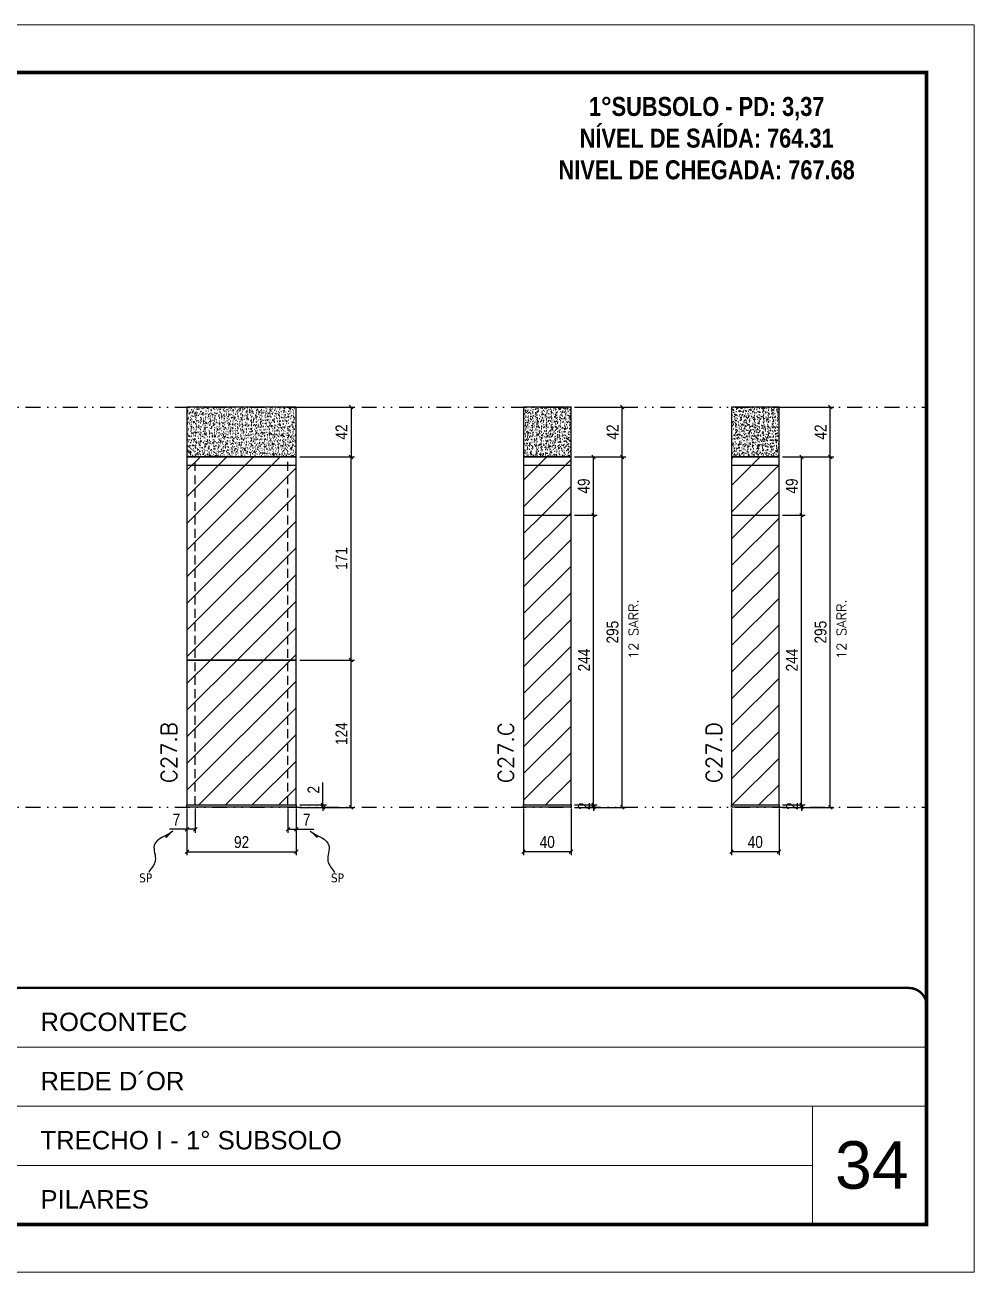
# Model space of a CAD drawing. Extents: x 2949 to 9230, y 1140 to 12527.
# Drawn here: x 5220 to 6019, y 2288 to 3338 of the extents above; entities that cross this region are included whole.
import ezdxf

# ---------------------------------------------------------------- set-up
doc = ezdxf.new("R2010")
doc.units = 0
for name, pattern in [('CONTINUO', [0]), ('DASHED', [0.75, 0.5, -0.25]), ('DIVIDE2', [0.625, 0.25, -0.125, 0, -0.125, 0, -0.125]), ('HIDDEN', [0.375, 0.25, -0.125])]:
    doc.linetypes.add(name, pattern=pattern)
for name, color, linetype, lineweight in [('CARIMBO', 255, 'Continuous', 9), ('Folhas', 255, 'Continuous', 9), ('Hachura', 251, 'Continuous', 9), ('SARRAFO DE PRESSAO', 251, 'DASHED', 9), ('Texto Seção', 7, 'Continuous', 15)]:
    doc.layers.add(name, color=color, linetype=linetype, lineweight=lineweight)
for name, color, linetype in [('COTA', 241, 'Continuous'), ('cotas', 4, 'Continuous'), ('NOMENCLATURA', 7, 'Continuous'), ('Nível', 160, 'Continuous'), ('Painéis', 200, 'Continuous'), ('SARR_2.2x7', 40, 'Continuous'), ('Sarrafo de Pressão', 42, 'HIDDEN'), ('texto', 7, 'Continuous')]:
    doc.layers.add(name, color=color, linetype=linetype)
doc.styles.add('ARIAL', font='arial.ttf')
doc.styles.add('COTA TECNICA', font='techl___.ttf', dxfattribs={"height": 10})
doc.styles.add('COTA TECNICA-50', font='techl___.ttf', dxfattribs={"height": 10})
doc.styles.add('REGUA-120', font='ROMANS.shx', dxfattribs={"height": 15})
doc.styles.add('ROMANC', font='techb___.ttf', dxfattribs={"height": 2.5})
doc.styles.add('ROMANS', font='romans.shx')
doc.styles.get("Standard").update_dxf_attribs({"font": 'arial.ttf'})
doc.dimstyles.new('COTA PAINEL-50', dxfattribs={"dimtxt": 10, "dimasz": 3, "dimexe": 3, "dimexo": 3, "dimgap": 3, "dimtad": 1, "dimdec": 1, "dimzin": 12, "dimdsep": 46, "dimtxsty": 'COTA TECNICA-50', "dimblk1": 'OBLIQUE', "dimblk2": 'OBLIQUE', "dimsah": 1, "dimcen": 0.9, "dimclrd": 4, "dimclre": 4, "dimclrt": 240, "dimadec": 1, "dimazin": 3, "dimtfac": 1, "dimtdec": 1, "dimtmove": 0, "dimatfit": 3, "dimfxl": 1, "dimtolj": 1, "dimtzin": 12, "dimarcsym": 0})
doc.dimstyles.new('PAINEL', dxfattribs={"dimtxt": 10, "dimasz": 3, "dimexe": 3, "dimexo": 3, "dimgap": 3, "dimtad": 1, "dimdec": 1, "dimzin": 12, "dimdsep": 46, "dimtxsty": 'COTA TECNICA', "dimblk1": 'OBLIQUE', "dimblk2": 'OBLIQUE', "dimsah": 1, "dimcen": 0.9, "dimclrd": 4, "dimclre": 4, "dimclrt": 240, "dimadec": 1, "dimazin": 3, "dimtfac": 1, "dimtdec": 1, "dimtmove": 0, "dimatfit": 3, "dimfxl": 1, "dimtolj": 1, "dimtzin": 12, "dimarcsym": 0})
doc.dimstyles.get("Standard").update_dxf_attribs({"dimtxt": 0.18, "dimasz": 0.18, "dimexe": 0.18, "dimexo": 0.0625, "dimgap": 0.09, "dimtad": 0, "dimtih": 1, "dimtoh": 1, "dimdec": 4, "dimzin": 0, "dimdsep": 46, "dimtxsty": 'Standard', "dimcen": 0.09, "dimadec": 0, "dimazin": 0, "dimtfac": 1, "dimtdec": 4, "dimtofl": 0, "dimtmove": 0, "dimatfit": 3, "dimfxl": 1, "dimtolj": 1, "dimtzin": 0, "dimarcsym": 0})
pattern_1 = [(45, (-127656.967, -22713.47), (-11.2253202, 11.2253202), [])]
pattern_2 = [(50, (-127656.9665, -22713.4705), (5.46554007, -0.47817257), [0.5715, -6.2865]), (355, (-127656.9665, -22713.4705), (-1.05730264, 5.73170536), [0.4572, -5.02921753]), (100.4514447, (-127656.511, -22713.5104), (4.40823741, 5.25353256), [0.48570026, -5.34270734]), (46.1842, (-127656.9665, -22711.9465), (8.13237123, -1.26126984), [0.85725, -9.42975]), (96.6355576, (-127656.289, -22712.052), (7.122124, 7.42278374), [0.7285507, -8.01406824]), (351.184151, (-127656.9665, -22711.9465), (7.122124, 7.42278374), [0.685799, -7.54379196]), (21, (-127656.2045, -22712.3275), (4.54843174, -3.06795595), [0.5715, -6.2865]), (326, (-127656.2045, -22712.3275), (1.85406085, 5.52563898), [0.4572, -5.0292]), (71.451445, (-127655.8255, -22712.583), (6.40249258, 2.45768307), [0.48570026, -5.34269813]), (37.5, (-127656.9665, -22713.4705), (0.092658098, 2.536651166), [0, -4.96824, 0, -5.1054, 0, -5.04825]), (7.5, (-127656.9665, -22713.4705), (2.004589875, 3.005417245), [0, -2.91084, 0, -4.85394, 0, -1.92405]), (327.5, (-127658.6658, -22713.4705), (4.067717855, -0.17186232), [0, -1.905, 0, -5.9436, 0, -7.8867]), (317.5, (-127659.4278, -22713.4705), (4.44387544, 0.76279473), [0, -2.4765, 0, -3.94716, 0, -5.6007])]

# ---------------------------------------------------------------- blocks, each defined once
blk = doc.blocks.new('9999999999')
at = {"color": 30, "linetype": 'CONTINUO'}
for p, q in [((98564.6, 34379.6), (99584, 34379.6)), ((98564.6, 34329.8), (99488, 34329.8)), ((99584, 34329.8), (99488, 34329.8)), ((99488, 34329.8), (99488, 34230.2)), ((98564.6, 34280), (99488, 34280))]:
    blk.add_line(p, q, dxfattribs=at)
at = {"color": 30, "linetype": 'CONTINUO', "const_width": 2}
blk.add_lwpolyline([(99584, 34230.2), (99584, 34414.4, 0.414214), (99569, 34429.4), (98229, 34429.4, 0.414214), (98214, 34414.4), (98214, 34245.2, 0.414214), (98229, 34230.2), (99584, 34230.2)], format="xyb", dxfattribs=at)
at = {"layer": 'Folhas'}
blk.add_lwpolyline([(98139, 34190.2), (99624, 34190.2), (99624, 35240.2), (98139, 35240.2)], close=True, dxfattribs=at)
at = {"layer": 'Folhas', "color": 30, "const_width": 3}
blk.add_lwpolyline([(98214, 34230.2), (99584, 34230.2), (99584, 35200.2), (98214, 35200.2)], close=True, dxfattribs=at)
at = {"color": 7, "linetype": 'Continuous', "ltscale": 5, "style": 'ARIAL'}
for s, height, p in [('ROCONTEC', 15.48, (98837.7, 34393.1)), ('REDE D´OR', 15.48, (98837.7, 34343.3)), ('TRECHO I - 1° SUBSOLO', 15.483, (98837.7, 34293.5)), ('PILARES', 15.48, (98837.7, 34243.7))]:
    blk.add_text(s, height=height, dxfattribs=at).set_placement(p)
blk = doc.blocks.new('_Oblique')
at = {"color": 0, "linetype": 'ByBlock', "lineweight": -2}
blk.add_line((-0.5, -0.5), (0.5, 0.5), dxfattribs=at)
blk = doc.blocks.new('*D1679')
at = {"layer": 'COTA', "color": 4, "lineweight": -2, "transparency": 16777216}
for p, q in [((5639.6, 2678.4), (5639.6, 2639.1)), ((5679.6, 2678.4), (5679.6, 2639.1)), ((5639.6, 2642.1), (5679.6, 2642.1))]:
    blk.add_line(p, q, dxfattribs=at)
at = {"layer": 'Defpoints', "color": 0, "transparency": 16777216}
for p in [(5639.6, 2681.4), (5679.6, 2681.4), (5679.6, 2642.1)]:
    blk.add_point(p, dxfattribs=at)
at = {"layer": 'COTA', "color": 4, "lineweight": -2, "transparency": 16777216, "xscale": 3, "yscale": 3, "zscale": 3, "rotation": 180}
blk.add_blockref('_Oblique', (5639.6, 2642.1), dxfattribs=at)
at = {"layer": 'COTA', "color": 4, "lineweight": -2, "transparency": 16777216, "xscale": 3, "yscale": 3, "zscale": 3}
blk.add_blockref('_Oblique', (5679.6, 2642.1), dxfattribs=at)
at = {"layer": 'COTA', "color": 240, "transparency": 16777216, "insert": (5659.6, 2650.2), "char_height": 10, "attachment_point": 5, "style": 'COTA TECNICA'}
blk.add_mtext('\\A1;40', dxfattribs=at)
blk = doc.blocks.new('*D1680')
at = {"layer": 'COTA', "color": 4, "lineweight": -2, "transparency": 16777216}
for p, q in [((5682.6, 2974.4), (5725.7, 2974.4)), ((5722.7, 2679.4), (5722.7, 2974.4)), ((5682.6, 2679.4), (5725.7, 2679.4))]:
    blk.add_line(p, q, dxfattribs=at)
at = {"layer": 'Defpoints', "color": 0, "transparency": 16777216}
for p in [(5679.6, 2974.4), (5722.7, 2974.4), (5679.6, 2679.4)]:
    blk.add_point(p, dxfattribs=at)
at = {"layer": 'COTA', "color": 4, "lineweight": -2, "transparency": 16777216, "xscale": 3, "yscale": 3, "zscale": 3}
for p, rotation in [((5722.7, 2974.4), 90), ((5722.7, 2679.4), 270)]:
    blk.add_blockref('_Oblique', p, dxfattribs=dict(at, rotation=rotation))
at = {"layer": 'COTA', "color": 240, "transparency": 16777216, "insert": (5714.6, 2826.9), "char_height": 10, "attachment_point": 5, "rotation": 90, "style": 'COTA TECNICA'}
blk.add_mtext('\\A1;295', dxfattribs=at)
blk = doc.blocks.new('*D1681')
at = {"layer": 'COTA', "color": 4, "lineweight": -2, "transparency": 16777216}
for p, q in [((5682.6, 2681.4), (5701.5, 2681.4)), ((5682.6, 2679.4), (5701.5, 2679.4)), ((5698.5, 2681.4), (5698.5, 2684.4)), ((5698.5, 2679.4), (5698.5, 2681.4)), ((5698.5, 2679.4), (5698.5, 2676.4))]:
    blk.add_line(p, q, dxfattribs=at)
at = {"layer": 'Defpoints', "color": 0, "transparency": 16777216}
for p in [(5679.6, 2681.4), (5679.6, 2679.4), (5698.5, 2681.4)]:
    blk.add_point(p, dxfattribs=at)
at = {"layer": 'COTA', "color": 4, "lineweight": -2, "transparency": 16777216, "xscale": 3, "yscale": 3, "zscale": 3}
for p, rotation in [((5698.5, 2681.4), 270), ((5698.5, 2679.4), 90)]:
    blk.add_blockref('_Oblique', p, dxfattribs=dict(at, rotation=rotation))
at = {"layer": 'COTA', "color": 240, "transparency": 16777216, "insert": (5690.5, 2680.4), "char_height": 10, "attachment_point": 5, "rotation": 90, "style": 'COTA TECNICA-50'}
blk.add_mtext('\\A1;2', dxfattribs=at)
blk = doc.blocks.new('*D2190')
at = {"layer": 'COTA', "color": 4, "linetype": 'ByBlock', "lineweight": -2, "transparency": 16777216}
for p, q in [((5682.6, 2925.4), (5701.5, 2925.4)), ((5698.5, 2681.4), (5698.5, 2925.4)), ((5682.6, 2681.4), (5701.5, 2681.4))]:
    blk.add_line(p, q, dxfattribs=at)
at = {"layer": 'Defpoints', "color": 0, "linetype": 'ByBlock', "transparency": 16777216}
for p in [(5679.6, 2925.4), (5698.5, 2925.4), (5679.6, 2681.4)]:
    blk.add_point(p, dxfattribs=at)
at = {"layer": 'COTA', "color": 4, "linetype": 'ByBlock', "lineweight": -2, "transparency": 16777216, "xscale": 3, "yscale": 3, "zscale": 3}
for p, rotation in [((5698.5, 2925.4), 90), ((5698.5, 2681.4), 270)]:
    blk.add_blockref('_Oblique', p, dxfattribs=dict(at, rotation=rotation))
at = {"layer": 'COTA', "color": 240, "linetype": 'ByBlock', "transparency": 16777216, "insert": (5690.5, 2803.4), "char_height": 10, "attachment_point": 5, "rotation": 90, "style": 'COTA TECNICA'}
blk.add_mtext('\\A1;244', dxfattribs=at)
blk = doc.blocks.new('*D1688')
at = {"layer": 'COTA', "color": 4, "lineweight": -2, "transparency": 16777216}
for p, q in [((5356.2, 2678.4), (5356.2, 2639)), ((5448.2, 2678.4), (5448.2, 2639)), ((5356.2, 2642), (5448.2, 2642))]:
    blk.add_line(p, q, dxfattribs=at)
at = {"layer": 'Defpoints', "color": 0, "transparency": 16777216}
for p in [(5356.2, 2681.4), (5448.2, 2681.4), (5448.2, 2642)]:
    blk.add_point(p, dxfattribs=at)
at = {"layer": 'COTA', "color": 4, "lineweight": -2, "transparency": 16777216, "xscale": 3, "yscale": 3, "zscale": 3, "rotation": 180}
blk.add_blockref('_Oblique', (5356.2, 2642), dxfattribs=at)
at = {"layer": 'COTA', "color": 4, "lineweight": -2, "transparency": 16777216, "xscale": 3, "yscale": 3, "zscale": 3}
blk.add_blockref('_Oblique', (5448.2, 2642), dxfattribs=at)
at = {"layer": 'COTA', "color": 240, "transparency": 16777216, "insert": (5402.2, 2650.1), "char_height": 10, "attachment_point": 5, "style": 'COTA TECNICA'}
blk.add_mtext('\\A1;92', dxfattribs=at)
blk = doc.blocks.new('*D1689')
at = {"layer": 'COTA', "color": 4, "lineweight": -2, "transparency": 16777216}
for p, q in [((5363.2, 2678.4), (5363.2, 2657.9)), ((5356.2, 2676.4), (5356.2, 2657.9)), ((5356.2, 2660.9), (5341.4, 2660.9)), ((5363.2, 2660.9), (5356.2, 2660.9))]:
    blk.add_line(p, q, dxfattribs=at)
at = {"layer": 'Defpoints', "color": 0, "transparency": 16777216}
for p in [(5356.2, 2679.4), (5363.2, 2681.4), (5356.2, 2660.9)]:
    blk.add_point(p, dxfattribs=at)
at = {"layer": 'COTA', "color": 4, "lineweight": -2, "transparency": 16777216, "xscale": 3, "yscale": 3, "zscale": 3, "rotation": 180}
blk.add_blockref('_Oblique', (5356.2, 2660.9), dxfattribs=at)
at = {"layer": 'COTA', "color": 4, "lineweight": -2, "transparency": 16777216, "xscale": 3, "yscale": 3, "zscale": 3}
blk.add_blockref('_Oblique', (5363.2, 2660.9), dxfattribs=at)
at = {"layer": 'COTA', "color": 240, "transparency": 16777216, "insert": (5347.3, 2669), "char_height": 10, "attachment_point": 5, "style": 'COTA TECNICA-50'}
blk.add_mtext('\\A1;7', dxfattribs=at)
blk = doc.blocks.new('*D1690')
at = {"layer": 'COTA', "color": 4, "lineweight": -2, "transparency": 16777216}
for p, q in [((5441.2, 2678.4), (5441.2, 2657.9)), ((5448.2, 2676.4), (5448.2, 2657.9)), ((5441.2, 2660.9), (5448.2, 2660.9)), ((5448.2, 2660.9), (5462.9, 2660.9))]:
    blk.add_line(p, q, dxfattribs=at)
at = {"layer": 'Defpoints', "color": 0, "transparency": 16777216}
for p in [(5441.2, 2681.4), (5448.2, 2679.4), (5448.2, 2660.9)]:
    blk.add_point(p, dxfattribs=at)
at = {"layer": 'COTA', "color": 4, "lineweight": -2, "transparency": 16777216, "xscale": 3, "yscale": 3, "zscale": 3, "rotation": 180}
blk.add_blockref('_Oblique', (5441.2, 2660.9), dxfattribs=at)
at = {"layer": 'COTA', "color": 4, "lineweight": -2, "transparency": 16777216, "xscale": 3, "yscale": 3, "zscale": 3}
blk.add_blockref('_Oblique', (5448.2, 2660.9), dxfattribs=at)
at = {"layer": 'COTA', "color": 240, "transparency": 16777216, "insert": (5457, 2669), "char_height": 10, "attachment_point": 5, "style": 'COTA TECNICA-50'}
blk.add_mtext('\\A1;7', dxfattribs=at)
blk = doc.blocks.new('*D1691')
at = {"layer": 'COTA', "color": 4, "lineweight": -2, "transparency": 16777216}
for p, q in [((5451.2, 2803.4), (5497.4, 2803.4)), ((5494.4, 2679.4), (5494.4, 2803.4)), ((5451.2, 2679.4), (5497.4, 2679.4))]:
    blk.add_line(p, q, dxfattribs=at)
at = {"layer": 'Defpoints', "color": 0, "transparency": 16777216}
for p in [(5448.2, 2803.4), (5494.4, 2803.4), (5448.2, 2679.4)]:
    blk.add_point(p, dxfattribs=at)
at = {"layer": 'COTA', "color": 4, "lineweight": -2, "transparency": 16777216, "xscale": 3, "yscale": 3, "zscale": 3}
for p, rotation in [((5494.4, 2803.4), 90), ((5494.4, 2679.4), 270)]:
    blk.add_blockref('_Oblique', p, dxfattribs=dict(at, rotation=rotation))
at = {"layer": 'COTA', "color": 240, "transparency": 16777216, "insert": (5486.3, 2741.4), "char_height": 10, "attachment_point": 5, "rotation": 90, "style": 'COTA TECNICA-50'}
blk.add_mtext('\\A1;124', dxfattribs=at)
blk = doc.blocks.new('*D1692')
at = {"layer": 'COTA', "color": 4, "lineweight": -2, "transparency": 16777216}
for p, q in [((5470.7, 2681.4), (5470.7, 2700.2)), ((5451.2, 2681.4), (5473.7, 2681.4)), ((5451.2, 2679.4), (5473.7, 2679.4)), ((5470.7, 2679.4), (5470.7, 2681.4)), ((5470.7, 2679.4), (5470.7, 2676.4))]:
    blk.add_line(p, q, dxfattribs=at)
at = {"layer": 'Defpoints', "color": 0, "transparency": 16777216}
for p in [(5448.2, 2681.4), (5448.2, 2679.4), (5470.7, 2679.4)]:
    blk.add_point(p, dxfattribs=at)
at = {"layer": 'COTA', "color": 4, "lineweight": -2, "transparency": 16777216, "xscale": 3, "yscale": 3, "zscale": 3}
for p, rotation in [((5470.7, 2681.4), 270), ((5470.7, 2679.4), 90)]:
    blk.add_blockref('_Oblique', p, dxfattribs=dict(at, rotation=rotation))
at = {"layer": 'COTA', "color": 240, "transparency": 16777216, "insert": (5462.7, 2694.2), "char_height": 10, "attachment_point": 5, "rotation": 90, "style": 'COTA TECNICA-50'}
blk.add_mtext('\\A1;2', dxfattribs=at)
blk = doc.blocks.new('*D2192')
at = {"layer": 'COTA', "color": 4, "linetype": 'ByBlock', "lineweight": -2, "transparency": 16777216}
for p, q in [((5451.2, 2974.4), (5497.4, 2974.4)), ((5494.4, 2803.4), (5494.4, 2974.4)), ((5451.2, 2803.4), (5497.4, 2803.4))]:
    blk.add_line(p, q, dxfattribs=at)
at = {"layer": 'Defpoints', "color": 0, "linetype": 'ByBlock', "transparency": 16777216}
for p in [(5448.2, 2974.4), (5494.4, 2974.4), (5448.2, 2803.4)]:
    blk.add_point(p, dxfattribs=at)
at = {"layer": 'COTA', "color": 4, "linetype": 'ByBlock', "lineweight": -2, "transparency": 16777216, "xscale": 3, "yscale": 3, "zscale": 3}
for p, rotation in [((5494.4, 2974.4), 90), ((5494.4, 2803.4), 270)]:
    blk.add_blockref('_Oblique', p, dxfattribs=dict(at, rotation=rotation))
at = {"layer": 'COTA', "color": 240, "linetype": 'ByBlock', "transparency": 16777216, "insert": (5486.3, 2888.9), "char_height": 10, "attachment_point": 5, "rotation": 90, "style": 'COTA TECNICA'}
blk.add_mtext('\\A1;171', dxfattribs=at)
blk = doc.blocks.new('*D2117')
at = {"layer": 'COTA', "color": 4, "linetype": 'ByBlock', "lineweight": -2, "transparency": 16777216}
for p, q in [((5682.6, 2974.4), (5701.5, 2974.4)), ((5698.5, 2925.4), (5698.5, 2974.4)), ((5682.6, 2925.4), (5701.5, 2925.4))]:
    blk.add_line(p, q, dxfattribs=at)
at = {"layer": 'Defpoints', "color": 0, "linetype": 'ByBlock', "transparency": 16777216}
for p in [(5679.6, 2974.4), (5698.5, 2974.4), (5679.6, 2925.4)]:
    blk.add_point(p, dxfattribs=at)
at = {"layer": 'COTA', "color": 4, "linetype": 'ByBlock', "lineweight": -2, "transparency": 16777216, "xscale": 3, "yscale": 3, "zscale": 3}
for p, rotation in [((5698.5, 2974.4), 90), ((5698.5, 2925.4), 270)]:
    blk.add_blockref('_Oblique', p, dxfattribs=dict(at, rotation=rotation))
at = {"layer": 'COTA', "color": 240, "linetype": 'ByBlock', "transparency": 16777216, "insert": (5690.4, 2949.9), "char_height": 10, "attachment_point": 5, "rotation": 90, "style": 'COTA TECNICA'}
blk.add_mtext('\\A1;49', dxfattribs=at)
blk = doc.blocks.new('*D1545')
at = {"layer": 'COTA', "color": 4, "lineweight": -2, "transparency": 16777216}
for p, q in [((5814.8, 2678.4), (5814.8, 2639.1)), ((5854.8, 2678.4), (5854.8, 2639.1)), ((5814.8, 2642.1), (5854.8, 2642.1))]:
    blk.add_line(p, q, dxfattribs=at)
at = {"layer": 'Defpoints', "color": 0, "transparency": 16777216}
for p in [(5814.8, 2681.4), (5854.8, 2681.4), (5854.8, 2642.1)]:
    blk.add_point(p, dxfattribs=at)
at = {"layer": 'COTA', "color": 4, "lineweight": -2, "transparency": 16777216, "xscale": 3, "yscale": 3, "zscale": 3, "rotation": 180}
blk.add_blockref('_Oblique', (5814.8, 2642.1), dxfattribs=at)
at = {"layer": 'COTA', "color": 4, "lineweight": -2, "transparency": 16777216, "xscale": 3, "yscale": 3, "zscale": 3}
blk.add_blockref('_Oblique', (5854.8, 2642.1), dxfattribs=at)
at = {"layer": 'COTA', "color": 240, "transparency": 16777216, "insert": (5834.8, 2650.2), "char_height": 10, "attachment_point": 5, "style": 'COTA TECNICA'}
blk.add_mtext('\\A1;40', dxfattribs=at)
blk = doc.blocks.new('*D1546')
at = {"layer": 'COTA', "color": 4, "lineweight": -2, "transparency": 16777216}
for p, q in [((5857.8, 2974.4), (5900.9, 2974.4)), ((5897.9, 2679.4), (5897.9, 2974.4)), ((5857.8, 2679.4), (5900.9, 2679.4))]:
    blk.add_line(p, q, dxfattribs=at)
at = {"layer": 'Defpoints', "color": 0, "transparency": 16777216}
for p in [(5854.8, 2974.4), (5897.9, 2974.4), (5854.8, 2679.4)]:
    blk.add_point(p, dxfattribs=at)
at = {"layer": 'COTA', "color": 4, "lineweight": -2, "transparency": 16777216, "xscale": 3, "yscale": 3, "zscale": 3}
for p, rotation in [((5897.9, 2974.4), 90), ((5897.9, 2679.4), 270)]:
    blk.add_blockref('_Oblique', p, dxfattribs=dict(at, rotation=rotation))
at = {"layer": 'COTA', "color": 240, "transparency": 16777216, "insert": (5889.8, 2826.9), "char_height": 10, "attachment_point": 5, "rotation": 90, "style": 'COTA TECNICA'}
blk.add_mtext('\\A1;295', dxfattribs=at)
blk = doc.blocks.new('*D1547')
at = {"layer": 'COTA', "color": 4, "lineweight": -2, "transparency": 16777216}
for p, q in [((5857.8, 2681.4), (5876.7, 2681.4)), ((5857.8, 2679.4), (5876.7, 2679.4)), ((5873.7, 2681.4), (5873.7, 2684.4)), ((5873.7, 2679.4), (5873.7, 2681.4)), ((5873.7, 2679.4), (5873.7, 2676.4))]:
    blk.add_line(p, q, dxfattribs=at)
at = {"layer": 'Defpoints', "color": 0, "transparency": 16777216}
for p in [(5854.8, 2681.4), (5854.8, 2679.4), (5873.7, 2681.4)]:
    blk.add_point(p, dxfattribs=at)
at = {"layer": 'COTA', "color": 4, "lineweight": -2, "transparency": 16777216, "xscale": 3, "yscale": 3, "zscale": 3}
for p, rotation in [((5873.7, 2681.4), 270), ((5873.7, 2679.4), 90)]:
    blk.add_blockref('_Oblique', p, dxfattribs=dict(at, rotation=rotation))
at = {"layer": 'COTA', "color": 240, "transparency": 16777216, "insert": (5865.7, 2680.4), "char_height": 10, "attachment_point": 5, "rotation": 90, "style": 'COTA TECNICA-50'}
blk.add_mtext('\\A1;2', dxfattribs=at)
blk = doc.blocks.new('*D2118')
at = {"layer": 'COTA', "color": 4, "linetype": 'ByBlock', "lineweight": -2, "transparency": 16777216}
for p, q in [((5857.8, 2925.4), (5876.7, 2925.4)), ((5873.7, 2681.4), (5873.7, 2925.4)), ((5857.8, 2681.4), (5876.7, 2681.4))]:
    blk.add_line(p, q, dxfattribs=at)
at = {"layer": 'Defpoints', "color": 0, "linetype": 'ByBlock', "transparency": 16777216}
for p in [(5854.8, 2925.4), (5873.7, 2925.4), (5854.8, 2681.4)]:
    blk.add_point(p, dxfattribs=at)
at = {"layer": 'COTA', "color": 4, "linetype": 'ByBlock', "lineweight": -2, "transparency": 16777216, "xscale": 3, "yscale": 3, "zscale": 3}
for p, rotation in [((5873.7, 2925.4), 90), ((5873.7, 2681.4), 270)]:
    blk.add_blockref('_Oblique', p, dxfattribs=dict(at, rotation=rotation))
at = {"layer": 'COTA', "color": 240, "linetype": 'ByBlock', "transparency": 16777216, "insert": (5865.6, 2803.4), "char_height": 10, "attachment_point": 5, "rotation": 90, "style": 'COTA TECNICA'}
blk.add_mtext('\\A1;244', dxfattribs=at)
blk = doc.blocks.new('*D2119')
at = {"layer": 'COTA', "color": 4, "linetype": 'ByBlock', "lineweight": -2, "transparency": 16777216}
for p, q in [((5857.8, 2974.4), (5876.7, 2974.4)), ((5873.7, 2925.4), (5873.7, 2974.4)), ((5857.8, 2925.4), (5876.7, 2925.4))]:
    blk.add_line(p, q, dxfattribs=at)
at = {"layer": 'Defpoints', "color": 0, "linetype": 'ByBlock', "transparency": 16777216}
for p in [(5854.8, 2974.4), (5873.7, 2974.4), (5854.8, 2925.4)]:
    blk.add_point(p, dxfattribs=at)
at = {"layer": 'COTA', "color": 4, "linetype": 'ByBlock', "lineweight": -2, "transparency": 16777216, "xscale": 3, "yscale": 3, "zscale": 3}
for p, rotation in [((5873.7, 2974.4), 90), ((5873.7, 2925.4), 270)]:
    blk.add_blockref('_Oblique', p, dxfattribs=dict(at, rotation=rotation))
at = {"layer": 'COTA', "color": 240, "linetype": 'ByBlock', "transparency": 16777216, "insert": (5865.6, 2949.9), "char_height": 10, "attachment_point": 5, "rotation": 90, "style": 'COTA TECNICA'}
blk.add_mtext('\\A1;49', dxfattribs=at)
blk = doc.blocks.new('*D2143')
at = {"layer": 'cotas', "color": 4, "linetype": 'ByBlock', "lineweight": -2, "transparency": 16777216}
for p, q in [((5451.2, 3016.4), (5497.4, 3016.4)), ((5494.4, 3016.4), (5494.4, 2974.4)), ((5451.2, 2974.4), (5497.4, 2974.4))]:
    blk.add_line(p, q, dxfattribs=at)
at = {"layer": 'Defpoints', "color": 0, "linetype": 'ByBlock', "transparency": 16777216}
for p in [(5448.2, 3016.4), (5448.2, 2974.4), (5494.4, 2974.4)]:
    blk.add_point(p, dxfattribs=at)
at = {"layer": 'cotas', "color": 4, "linetype": 'ByBlock', "lineweight": -2, "transparency": 16777216, "xscale": 3, "yscale": 3, "zscale": 3}
for p, rotation in [((5494.4, 3016.4), 90), ((5494.4, 2974.4), 270)]:
    blk.add_blockref('_Oblique', p, dxfattribs=dict(at, rotation=rotation))
at = {"layer": 'cotas', "color": 240, "linetype": 'ByBlock', "transparency": 16777216, "insert": (5486.3, 2995.4), "char_height": 10, "attachment_point": 5, "rotation": 90, "style": 'COTA TECNICA'}
blk.add_mtext('\\A1;42', dxfattribs=at)
blk = doc.blocks.new('*D2144')
at = {"layer": 'cotas', "color": 4, "linetype": 'ByBlock', "lineweight": -2, "transparency": 16777216}
for p, q in [((5682.6, 3016.4), (5725.7, 3016.4)), ((5722.7, 2974.4), (5722.7, 3016.4)), ((5682.6, 2974.4), (5725.7, 2974.4))]:
    blk.add_line(p, q, dxfattribs=at)
at = {"layer": 'Defpoints', "color": 0, "linetype": 'ByBlock', "transparency": 16777216}
for p in [(5679.6, 3016.4), (5722.7, 3016.4), (5679.6, 2974.4)]:
    blk.add_point(p, dxfattribs=at)
at = {"layer": 'cotas', "color": 4, "linetype": 'ByBlock', "lineweight": -2, "transparency": 16777216, "xscale": 3, "yscale": 3, "zscale": 3}
for p, rotation in [((5722.7, 3016.4), 90), ((5722.7, 2974.4), 270)]:
    blk.add_blockref('_Oblique', p, dxfattribs=dict(at, rotation=rotation))
at = {"layer": 'cotas', "color": 240, "linetype": 'ByBlock', "transparency": 16777216, "insert": (5714.6, 2995.4), "char_height": 10, "attachment_point": 5, "rotation": 90, "style": 'COTA TECNICA'}
blk.add_mtext('\\A1;42', dxfattribs=at)
blk = doc.blocks.new('*D2145')
at = {"layer": 'cotas', "color": 4, "linetype": 'ByBlock', "lineweight": -2, "transparency": 16777216}
for p, q in [((5857.8, 3016.4), (5900.9, 3016.4)), ((5897.9, 2974.4), (5897.9, 3016.4)), ((5857.8, 2974.4), (5900.9, 2974.4))]:
    blk.add_line(p, q, dxfattribs=at)
at = {"layer": 'Defpoints', "color": 0, "linetype": 'ByBlock', "transparency": 16777216}
for p in [(5854.8, 3016.4), (5897.9, 3016.4), (5854.8, 2974.4)]:
    blk.add_point(p, dxfattribs=at)
at = {"layer": 'cotas', "color": 4, "linetype": 'ByBlock', "lineweight": -2, "transparency": 16777216, "xscale": 3, "yscale": 3, "zscale": 3}
for p, rotation in [((5897.9, 3016.4), 90), ((5897.9, 2974.4), 270)]:
    blk.add_blockref('_Oblique', p, dxfattribs=dict(at, rotation=rotation))
at = {"layer": 'cotas', "color": 240, "linetype": 'ByBlock', "transparency": 16777216, "insert": (5889.8, 2995.4), "char_height": 10, "attachment_point": 5, "rotation": 90, "style": 'COTA TECNICA'}
blk.add_mtext('\\A1;42', dxfattribs=at)

msp = doc.modelspace()

# ---------------------------------------------------------------- hatches: boundary and pattern name
at = {"layer": 'COTA', "linetype": 'ByBlock'}
h = msp.add_hatch(dxfattribs=at)
h.set_pattern_fill('AR-CONC', color=256, scale=0.03)
h.set_pattern_definition([(50, (-127656.9665, -22722.4705), (5.46554007, -0.47817257), [0.5715, -6.2865]), (355, (-127656.9665, -22722.4705), (-1.05730264, 5.73170536), [0.4572, -5.02921753]), (100.4514447, (-127656.511, -22722.5104), (4.40823741, 5.25353256), [0.48570026, -5.34270734]), (46.1842, (-127656.9665, -22720.9465), (8.13237123, -1.26126984), [0.85725, -9.42975]), (96.6355576, (-127656.289, -22721.052), (7.122124, 7.42278374), [0.7285507, -8.01406824]), (351.184151, (-127656.9665, -22720.9465), (7.122124, 7.42278374), [0.685799, -7.54379196]), (21, (-127656.2045, -22721.3275), (4.54843174, -3.06795595), [0.5715, -6.2865]), (326, (-127656.2045, -22721.3275), (1.85406085, 5.52563898), [0.4572, -5.0292]), (71.451445, (-127655.8255, -22721.583), (6.40249258, 2.45768307), [0.48570026, -5.34269813]), (37.5, (-127656.9665, -22722.4705), (0.092658098, 2.536651166), [0, -4.96824, 0, -5.1054, 0, -5.04825]), (7.5, (-127656.9665, -22722.4705), (2.004589875, 3.005417245), [0, -2.91084, 0, -4.85394, 0, -1.92405]), (327.5, (-127658.6658, -22722.4705), (4.067717855, -0.17186232), [0, -1.905, 0, -5.9436, 0, -7.8867]), (317.5, (-127659.4278, -22722.4705), (4.44387544, 0.76279473), [0, -2.4765, 0, -3.94716, 0, -5.6007])])
h.paths.add_polyline_path([(5448.18, 2974.42), (5448.18, 3016.42), (5356.18, 3016.42), (5356.18, 2974.42)])
h = msp.add_hatch(dxfattribs=at)
h.set_pattern_fill('AR-CONC', color=256, scale=0.03)
h.set_pattern_definition(pattern_2)
h.paths.add_polyline_path([(5679.64, 3016.42), (5639.64, 3016.42), (5639.64, 2974.42), (5679.64, 2974.42)])
h = msp.add_hatch(dxfattribs=at)
h.set_pattern_fill('AR-CONC', color=256, scale=0.03)
h.set_pattern_definition(pattern_2)
h.paths.add_polyline_path([(5854.81, 3016.42), (5814.81, 3016.42), (5814.81, 2974.42), (5854.81, 2974.42)])
at = {"layer": 'Hachura', "linetype": 'ByBlock'}
h = msp.add_hatch(dxfattribs=at)
h.set_pattern_fill('ANSI31', color=256, scale=5)
h.set_pattern_definition(pattern_1)
h.paths.add_polyline_path([(5448.18, 2974.42), (5356.18, 2974.42), (5356.18, 2803.42), (5448.18, 2803.42)])
h = msp.add_hatch(dxfattribs=at)
h.set_pattern_fill('ANSI31', color=256, scale=5)
h.set_pattern_definition(pattern_1)
h.paths.add_polyline_path([(5679.64, 2974.42), (5639.64, 2974.42), (5639.64, 2925.42), (5679.64, 2925.42)])
h = msp.add_hatch(dxfattribs=at)
h.set_pattern_fill('ANSI31', color=256, scale=5)
h.set_pattern_definition(pattern_1)
h.paths.add_polyline_path([(5854.81, 2974.42), (5814.81, 2974.42), (5814.81, 2925.42), (5854.81, 2925.42)])
h = msp.add_hatch(dxfattribs=at)
h.set_pattern_fill('ANSI31', color=256, scale=5)
h.set_pattern_definition(pattern_1)
h.paths.add_polyline_path([(5679.64, 2925.42), (5639.64, 2925.42), (5639.64, 2681.42), (5679.64, 2681.42)])
h = msp.add_hatch(dxfattribs=at)
h.set_pattern_fill('ANSI31', color=256, scale=5)
h.set_pattern_definition(pattern_1)
h.paths.add_polyline_path([(5854.81, 2925.42), (5814.81, 2925.42), (5814.81, 2681.42), (5854.81, 2681.42)])
h = msp.add_hatch(dxfattribs=at)
h.set_pattern_fill('ANSI31', color=256, scale=5)
h.set_pattern_definition(pattern_1)
h.paths.add_polyline_path([(5448.18, 2803.42), (5356.18, 2803.42), (5356.18, 2681.42), (5448.18, 2681.42)])

# ---------------------------------------------------------------- linework, layer by layer
at = {"layer": 'COTA', "linetype": 'ByBlock'}
for points in [[(5356.18, 2974.42), (5448.18, 2974.42), (5448.18, 3016.42), (5356.18, 3016.42)], [(5639.64, 2974.42), (5679.64, 2974.42), (5679.64, 3016.42), (5639.64, 3016.42)], [(5814.81, 2974.42), (5854.81, 2974.42), (5854.81, 3016.42), (5814.81, 3016.42)]]:
    msp.add_lwpolyline(points, close=True, dxfattribs=at)
at = {"layer": 'Nível', "color": 4, "linetype": 'DIVIDE2', "ltscale": 50}
for p, q in [((4968.69, 3016.42), (5979.03, 3016.42)), ((4968.69, 2679.42), (5979.03, 2679.42))]:
    msp.add_line(p, q, dxfattribs=at)
at = {"layer": 'Painéis'}
for p, q in [((5639.64, 2974.42), (5679.64, 2974.42)), ((5814.81, 2974.42), (5854.81, 2974.42)), ((5639.64, 2925.42), (5679.64, 2925.42)), ((5814.81, 2925.42), (5854.81, 2925.42))]:
    msp.add_line(p, q, dxfattribs=at)
for points in [[(5356.18, 2803.42), (5448.18, 2803.42), (5448.18, 2974.42), (5356.18, 2974.42)], [(5639.64, 2681.42), (5679.64, 2681.42), (5679.64, 2974.42), (5639.64, 2974.42)], [(5814.81, 2681.42), (5854.81, 2681.42), (5854.81, 2974.42), (5814.81, 2974.42)], [(5356.18, 2681.42), (5448.18, 2681.42), (5448.18, 2803.42), (5356.18, 2803.42)], [(5356.18, 2681.42), (5448.18, 2681.42), (5448.18, 2679.42), (5356.18, 2679.42)], [(5639.64, 2681.42), (5679.64, 2681.42), (5679.64, 2679.42), (5639.64, 2679.42)], [(5814.81, 2681.42), (5854.81, 2681.42), (5854.81, 2679.42), (5814.81, 2679.42)]]:
    msp.add_lwpolyline(points, close=True, dxfattribs=at)
at = {"layer": 'SARR_2.2x7'}
for p, q in [((5356.18, 2967.42), (5448.18, 2967.42)), ((5639.64, 2967.42), (5679.64, 2967.42)), ((5814.81, 2967.42), (5854.81, 2967.42))]:
    msp.add_line(p, q, dxfattribs=at)
at = {"layer": 'Sarrafo de Pressão', "ltscale": 30}
for p, q in [((5363.18, 2681.42), (5363.18, 2974.42)), ((5441.18, 2681.42), (5441.18, 2974.42)), ((5441.18, 2974.42), (5448.18, 2974.42))]:
    msp.add_line(p, q, dxfattribs=at)

# ---------------------------------------------------------------- block references
at = {"layer": 'SARRAFO DE PRESSAO', "color": 6, "linetype": 'ByBlock'}
msp.add_blockref('9999999999', (-93604.94, -31902.07), dxfattribs=at)

# ---------------------------------------------------------------- texts
at = {"layer": 'CARIMBO', "style": 'ARIAL'}
msp.add_text('34', height=40, dxfattribs=at).set_placement((5901.89, 2358.28))
at = {"layer": 'NOMENCLATURA', "color": 2, "insert": (5793.86, 3304.19), "char_height": 16, "attachment_point": 2, "style": 'ROMANC'}
msp.add_mtext_dynamic_manual_height_columns('\\P1°SUBSOLO - PD: 3,37\\PNÍVEL DE SAÍDA: 764.31\\PNIVEL DE CHEGADA: 767.68', width=300.2766, gutter_width=1, heights=[0], dxfattribs=at)
at = {"layer": 'texto', "color": 0, "char_height": 7.5, "attachment_point": 5}
for insert in [(5321.4, 2619.93), (5482.95, 2619.93)]:
    msp.add_mtext('{\\fTahoma|b0|i0|c0|p34;\\C4;SP}', dxfattribs=dict(at, insert=insert))
at = {"layer": 'Texto Seção', "linetype": 'Continuous', "style": 'ROMANS'}
for p in [(5736.22, 2804.42), (5911.39, 2804.42)]:
    msp.add_text('12 SARR.', height=8, rotation=90, dxfattribs=at).set_placement(p)
at = {"layer": 'Texto Seção', "char_height": 13, "width": 285.3299, "attachment_point": 7, "rotation": 90, "style": 'REGUA-120'}
for s, insert in [('C27.B', (5347.51, 2699.88)), ('C27.C', (5631.3, 2699.88)), ('C27.D', (5806.48, 2699.88))]:
    msp.add_mtext(s, dxfattribs=dict(at, insert=insert))

# ---------------------------------------------------------------- dimensions: what is measured, and where the dimension line sits
at = {"layer": 'COTA', "linetype": 'ByBlock'}
for base, p1, p2, picture, middle in [((5494.41, 2974.42), (5448.18, 2803.42), (5448.18, 2974.42), '*D2192', (5486.34, 2888.92)), ((5698.54, 2974.42), (5679.64, 2925.42), (5679.64, 2974.42), '*D2117', (5690.44, 2949.92)), ((5873.72, 2974.42), (5854.81, 2925.42), (5854.81, 2974.42), '*D2119', (5865.61, 2949.92)), ((5698.54, 2925.42), (5679.64, 2681.42), (5679.64, 2925.42), '*D2190', (5690.47, 2803.42)), ((5873.72, 2925.42), (5854.81, 2681.42), (5854.81, 2925.42), '*D2118', (5865.64, 2803.42))]:
    dim = msp.add_linear_dim(base=base, p1=p1, p2=p2, angle=90, dimstyle='PAINEL', dxfattribs=at)
    dim.commit()
    dim.dimension.update_dxf_attribs({"geometry": picture, "text_midpoint": middle})
at = {"layer": 'COTA'}
for base, p1, p2, picture, middle in [((5722.72, 2974.42), (5679.64, 2679.42), (5679.64, 2974.42), '*D1680', (5714.58, 2826.92)), ((5897.89, 2974.42), (5854.81, 2679.42), (5854.81, 2974.42), '*D1546', (5889.75, 2826.92))]:
    dim = msp.add_linear_dim(base=base, p1=p1, p2=p2, angle=90, dimstyle='PAINEL', override={"dimarcsym": 2}, dxfattribs=at)
    dim.commit()
    dim.dimension.update_dxf_attribs({"geometry": picture, "text_midpoint": middle})
for base, p1, p2, angle, picture, middle in [((5494.41, 2803.42), (5448.18, 2679.42), (5448.18, 2803.42), 90, '*D1691', (5486.34, 2741.42)), ((5356.18, 2660.91), (5363.18, 2681.42), (5356.18, 2679.42), 180, '*D1689', (5347.31, 2668.98))]:
    dim = msp.add_linear_dim(base=base, p1=p1, p2=p2, angle=angle, dimstyle='COTA PAINEL-50', dxfattribs=at)
    dim.commit()
    dim.dimension.update_dxf_attribs({"geometry": picture, "text_midpoint": middle})
for base, p1, p2, picture, middle in [((5470.7, 2679.42), (5448.18, 2681.42), (5448.18, 2679.42), '*D1692', (5470.7, 2694.16)), ((5698.54, 2681.42), (5679.64, 2679.42), (5679.64, 2681.42), '*D1681', (5698.54, 2680.42)), ((5873.72, 2681.42), (5854.81, 2679.42), (5854.81, 2681.42), '*D1547', (5873.72, 2680.42))]:
    dim = msp.add_linear_dim(base=base, p1=p1, p2=p2, angle=90, dimstyle='COTA PAINEL-50', dxfattribs=at)
    dim.commit()
    dim.dimension.update_dxf_attribs({"geometry": picture, "text_midpoint": middle, "dimtype": 160})
for base, p1, p2, picture, middle in [((5448.18, 2641.96), (5356.18, 2681.42), (5448.18, 2681.42), '*D1688', (5402.18, 2650.05)), ((5679.64, 2642.07), (5639.64, 2681.42), (5679.64, 2681.42), '*D1679', (5659.64, 2650.17)), ((5854.81, 2642.07), (5814.81, 2681.42), (5854.81, 2681.42), '*D1545', (5834.81, 2650.17))]:
    dim = msp.add_linear_dim(base=base, p1=p1, p2=p2, dimstyle='PAINEL', override={"dimarcsym": 2}, dxfattribs=at)
    dim.commit()
    dim.dimension.update_dxf_attribs({"geometry": picture, "text_midpoint": middle})
dim = msp.add_linear_dim(base=(5448.18, 2660.91), p1=(5441.18, 2681.42), p2=(5448.18, 2679.42), dimstyle='COTA PAINEL-50', dxfattribs=at)
dim.commit()
dim.dimension.update_dxf_attribs({"geometry": '*D1690', "text_midpoint": (5457.04, 2668.98)})
at = {"layer": 'cotas', "linetype": 'ByBlock'}
for base, p1, p2, picture, middle in [((5494.41, 2974.42), (5448.18, 3016.42), (5448.18, 2974.42), '*D2143', (5486.34, 2995.42)), ((5722.72, 3016.42), (5679.64, 2974.42), (5679.64, 3016.42), '*D2144', (5714.65, 2995.42)), ((5897.89, 3016.42), (5854.81, 2974.42), (5854.81, 3016.42), '*D2145', (5889.82, 2995.42))]:
    dim = msp.add_linear_dim(base=base, p1=p1, p2=p2, angle=90, dimstyle='PAINEL', dxfattribs=at)
    dim.commit()
    dim.dimension.update_dxf_attribs({"geometry": picture, "text_midpoint": middle})

# ---------------------------------------------------------------- leaders
at = {"layer": 'COTA', "path_type": 1}
for points in [[(5344.35, 2659.24), (5328.56, 2647.4), (5329.49, 2634.39), (5323.93, 2624.61)], [(5460, 2659.24), (5475.79, 2647.4), (5474.86, 2634.39), (5480.42, 2624.61)]]:
    msp.add_leader(points, dimstyle='Standard', override={"dimasz": 8}, dxfattribs=at)

doc.saveas('drawing.dxf')
